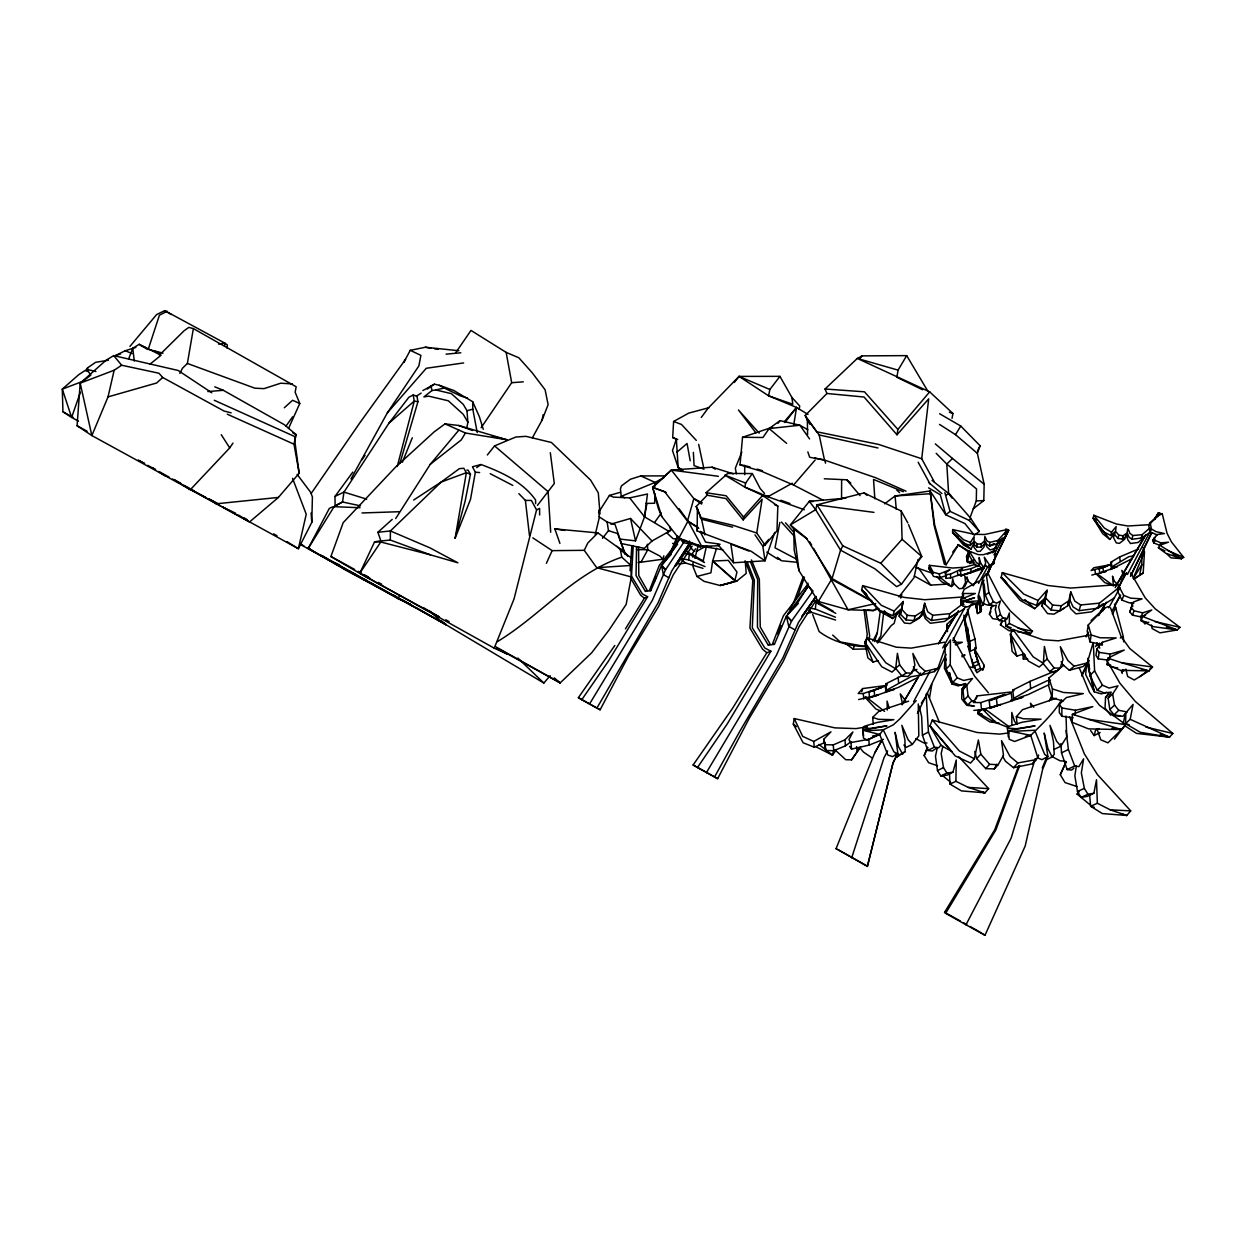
<?xml version="1.0" encoding="UTF-8"?>
<svg xmlns="http://www.w3.org/2000/svg" width="1246" height="1246" viewBox="0 0 1246 1246"><rect width="100%" height="100%" fill="white"/><g stroke="black" fill="none" stroke-linecap="round" stroke-linejoin="round"><path stroke-width="1.5" d="M744.687 474.71L744.719 465.521L740.015 464.883L742.538 437.268L772.567 427.144M1133.86 579.047L1139.56 575.2L1141.881 564.64L1141.772 553.099M841.548 499.148L841.626 480.286M955.417 640.693L955.402 644.976L962.379 642.282L953.392 642.297M1063.695 665.177L1048.898 677.995L1052.418 688.898L1063.399 692.48L1083.335 693.601L1066.342 697.573L1059.334 704.302L1059.271 712.494L1061.841 716.232L1073.18 717.774M1061.841 716.232L1061.903 707.962L1059.334 704.302M249.527 521.84L298.37 548.723L311.796 522.339L312.403 497.014L310.768 492.482L297.109 474.352M390.325 540.048L380.902 540.951L377.896 532.276L390.403 530.952L429.886 547.835L457.905 562.803L430.509 554.859L390.325 540.048L390.403 530.952L441.193 482.031L459.4 468.636L463.808 468.262L466.362 472.701L470.458 474.196L465.101 501.266L455.117 538.256L470.521 499.303L475.349 472.187L472.935 467.717M774.732 532.354L765.028 560.809L751.089 551.246L697.153 530.998L697.371 508.726L701.56 519.224L704.987 534.877M946.119 660.271L945.2 656.626L944.39 668.199L952.037 683.992L958.174 685.892L965.525 683.556L961.896 689.334L961.741 698.975L966.756 705.329L973.562 706.077M949.436 772.847L950.028 784.108L955.9 781.304L956.243 760.013L952.956 772.193L947.272 775.074L940.839 775.931L937.475 770.542L935.481 756.306L937.35 747.475M636.566 546.854L636.036 575.512L645.428 591.398L650.755 590.682L661.579 565.279L671.283 554.221M970.182 517.215L976.288 500.939L976.521 488.962L946.789 464.057L936.182 453.31M654.835 493.759L654.633 503.228L645.755 503.446M654.991 486.189L655.069 482.404L664.102 477.514M973.204 508.804L983.81 500.549L984.153 484.258L977.394 453.373L980.088 445.725L960.744 426.039L939.64 413.75M989.745 542.431L997.984 540.375L1005.397 532.089L1006.145 529.752L984.683 534.503L974.185 534.3L952.66 529.566L952.598 532.431L963.454 543.225L970.323 545.499L970.385 542.431L974.123 536.637L973.998 541.044L977.191 544.05L981.147 544.004L984.496 540.92L984.87 536.434L987.003 540.857L989.745 542.431L989.682 545.966L997.89 543.474L1004.946 537.493L1006.052 534.877L1002.438 541.2M1061.903 707.962L1075.391 710.251L1092.835 706.622L1072.37 714.347L1072.167 722.337L1088.49 728.863L1121.462 729.595L1125.636 724.611L1099.439 705.22L1089.471 692.355L1079.238 667.747M994.168 543.505L989.682 545.966L986.894 544.455L985.197 541.169L984.418 544.191L981.069 547.119L977.113 547.181L977.191 544.05M981.069 547.119L981.147 544.004M1063.025 701.031L1052.185 697.822L1052.418 688.898M1048.898 677.995L1048.665 686.11L1052.185 697.822M1143.112 547.321L1144.467 551.947L1143.189 573.035L1133.751 579.234M1125.886 712.416L1125.559 723.661L1140.339 732.321L1169.48 737.134L1172.829 733.473L1135.308 701.451L1119.92 683.213L1106.51 659.819M997.89 543.474L997.984 540.375M1075.189 714.924L1075.391 710.251M1108.784 692.932L1105.514 697.651L1105.046 708.18L1110.622 715.142M987.393 554.159L994.962 550.888L983.374 554.688L978.406 554.688L969.123 551.168L967.628 562.46L973.562 560.155L969.357 563.535L974.17 562.18M682.387 470.91L678.167 467.499L676.344 439.106L672.7 437.595L673.603 421.475L688.742 413.111L709.301 407.598M633.264 545.53L631.504 576.135L642.313 593.921L647.609 596.756L608.422 661.143L581.789 699.676L578.378 697.667L614.808 645.475M1089.347 635.102L1058.368 640.818L1042.902 639.759L1012.936 629.432L1010.459 634.121L1028.464 661.096L1039.195 667.031L1043.4 663.355L1044.397 646.456L1047.232 659.103L1054.132 667.965L1060.066 668.121L1062.994 659.57L1060.33 646.658L1067.884 660.551L1074.177 666.205L1087.26 662.919L1093.116 642.796M957.535 614.044L947.007 624.262L946.758 628.28L949.421 625.71M227.13 348.148L227.348 344.94L224.872 343.148L164.752 310.643L156.653 314.522L129.927 346.419M962.971 603.718L949.857 613.639L932.787 615.29L927.725 611.755L924.688 603.266L923.831 610.711L921.433 616.007L913.941 620.601L906.029 619.916L900.453 614.153L903.21 601.507L894.13 611.132L892.993 615.695L879.988 610.462L861.625 590.028L862.653 585.604L904.004 597.379L924.859 599.731L963.329 596.927M630.055 570.715L631.847 545.841M214.779 386.821L223.299 390.294L284.415 424.746L295.909 434.465L294.881 441.505L299.165 473.278L278.388 497.434L249.527 521.965L91.861 435.57L77.081 425.727L80.196 383.145L106.175 360.141L113.729 355.624L178.116 370.451L211.804 392.786M1086.481 665.473L1085.671 674.507L1094.237 691.795L1101.308 693.882L1106.448 692.371M978.64 709.566L978.312 712.977L992.018 720.889L995.632 721.481M224.529 346.279L224.872 343.148L218.502 344.083M697.153 530.998L697.589 527.027M835.443 617.222L815.336 609.045L816.052 602.581L835.755 613.344M944.624 642.188L911.247 648.122L896.217 647.188L867.014 637.859L864.817 642.126L881.732 666.719L892.011 672.108L895.672 668.775L897.4 653.309L899.643 664.866L905.967 672.949L911.714 673.089L914.907 665.255L912.866 653.465L919.517 666.158L925.295 671.314L937.927 668.277L944.92 648.231M1046.687 591.694L1044.6 598.501L1044.6 603.78L1051.126 610.057L1059.816 610.82L1067.651 605.805L1069.878 600.042L1070.797 591.912L1074.8 601.133L1080.671 604.98L1099.393 603.157L1117.226 588.906L1118.565 585.994M934.329 481.875L921.713 458.746L928.706 398.813L896.995 434.792L864.054 397.022L826.939 393.487L805.196 415.494L808.374 422.316M581.789 699.676L596.896 708.086L658.137 602.768L671.734 570.995L689.194 543.708L689.521 540.998M883.601 613.25L880.86 635.818L876.888 642.266M705.065 566.587L688.633 559.906L689.334 554.19L685.643 553.8M995.398 553.754L994.012 563.426L987.611 567.101L985.165 564.859M620.259 539.129L635.522 540.842L644.54 516.825L647.468 494.008L629.697 497.902L613.39 497.107L609.419 495.441L598.547 512.433M732.664 527.151L701.56 519.224L696.187 506.546L707.183 495.207L725.951 498.571L743.161 519.894L743.519 516.997L762.645 495.378L777.831 506.094L776.974 530.812L765.013 545.156L762.848 546.309L765.028 560.809L733.614 562.756L717.229 543.754L705.579 542.15L700.05 531.388L704.255 533.226M1044.6 603.78L1047.216 589.981L1038.011 600.463L1036.641 605.447L1022.172 599.762L1001.161 577.505L1002.282 572.662L1047.808 585.495L1070.703 588.065L1117.382 584.67M812.657 614.465L819.12 631.52C832.032 641.363 849.351 646.316 865.565 646.549L867.232 634.354L864.054 609.715M874.614 641.534L877.293 632.766L880.19 611.895M940.917 745.015L938.783 747.802L934.391 747.179L928.457 732.072L926.167 694.084M1108.099 606.677L1104.626 608.126L1088.272 624.931L1091.185 634.93L1100.078 637.765L1116.198 637.921L1102.43 642.282L1096.901 648.932L1095.982 655.396L1098.178 658.854L1109.065 660.224M1098.178 658.854L1099.097 652.343L1096.901 648.932M299.165 473.278L294.009 444.199L295.909 434.465L292.701 432.751M716.543 548.24L712.65 561.027L710.905 572.817L696.966 576.446L693.088 566.837L692.932 562.943M1076.326 766.103L1074.862 775.853L1077.478 791.506L1081.045 797.393L1087.415 796.35L1093.879 793.235L1096.496 779.762L1097.352 803.249L1110.17 809.807L1126.773 815.46L1130.714 810.881L1097.477 774.669L1084.409 753.97L1069.629 716.902M869.085 639.525L869.661 635.772L865.736 609.87M455.117 538.256L466.362 472.701L441.193 482.031L413.656 500.051M765.013 545.156L756.727 532.992L762.131 499.21L743.161 519.894M1064.255 608.173L1053.898 614.169L1047.543 613.608L1042.014 606.148L1042.855 600.93M1102.492 644.571L1090.063 641.986L1091.185 634.93M1110.498 607.768L1121.12 636.535L1129.717 648.481L1152.519 667.015L1148.952 670.862L1120.481 670.332L1106.884 664.492L1107.896 658.2L1124.266 650.054L1110.155 654.072L1099.097 652.343M793.78 424.59L796.568 407.458L768.611 395.807L739.034 376.401L708.071 408.236L701.28 417.441M1088.272 624.931L1087.228 631.379L1090.063 641.986M927.99 391.431L906.699 355.624L898.07 370.124L896.886 377.273L922.554 389.764M896.995 434.792L897.883 429.403L929.672 391.851L952.941 413.501L952.037 418.345M968.095 553.24L966.88 560.56L967.628 562.46L966.507 556.884L968.095 553.24L974.232 564.282L977.736 566.525L979.527 564.827L979.154 557.538L980.54 562.896L983.078 566.509L984.979 566.416L985.602 562.662L984.262 557.164L989.682 565.201L994.012 563.426M867.341 726.745L855.94 728.614L834.851 727.866L794.232 718.568L793.313 724.097L803.125 742.772L814.245 747.179L824.899 742.445M978.453 710.173L977.814 713.927L989.822 721.948L998.965 723.007M978.172 613.219L981.178 611.397L981.443 609.73L979.372 595.884L983.063 604.995L979.699 607.02M987.268 574.827L989.573 567.195M179.876 373.442L182.43 368.271L187.383 363.458L193.364 328.601L188.785 327.402L184.034 330.813L159.395 355.11M799.122 409.513L799.714 405.994L791.911 397.458L779.949 376.354L739.034 376.401L734.283 382.46M929.532 697.791L931.821 684.443M669.85 526.996L670.613 530.266L669.009 531.435L644.54 516.825L646.799 504.069M1109.329 658.682L1110.155 654.072M975.945 564.173L964.716 567.226L952.583 568.036L929.376 565.326L928.815 568.378L933.488 576.4L939.702 577.646L946.711 575.527M1101.885 645.257L1102.43 642.282M1150.214 524.644L1127.864 525.999L1116.447 524.021L1093.77 515.252L1093.194 518.305L1102.648 533.631L1109.828 539.425L1114.407 533.864L1113.535 537.696L1116.276 542.898L1119.453 543.349L1124.624 539.316L1126.431 534.409L1127.801 539.767L1130.465 543.505L1138.237 542.446L1144.84 536.45M1067.651 605.805L1070.797 591.912M559.906 543.381L554.875 528.911L597.862 532.899L620.259 549.065L621.77 557.164L630.881 565.466L631.333 576.96L626.146 604.435L609.123 629.931L591.725 652.733L560.186 682.886L497.948 648.605M779.84 522.495L775.028 547.835L797.331 559.563M466.798 427.783L467.873 422.207L466.985 410.713L463.278 404.389L451.379 393.643L435.695 389.936L431.895 390.574L423.889 396.944L428.655 396.135L448.311 400.791L463.216 414.264L467.873 422.207M900.453 614.153L903.21 601.507M1129.219 724.783L1125.559 723.661L1130.169 719.3L1133.081 704.395L1122.833 716.341L1114.049 714.846L1109.843 709.597L1108.146 698.181L1111.292 692.137L1104.096 692.869L1097.228 690.206L1089.907 675.503L1087.976 658.153M532.416 437.751L542.088 420.104L543.163 414.638M779.949 376.354L769.857 389.484L768.611 395.807L792.814 404.249L791.911 397.458M764.514 493.416L760.2 488.541L752.335 473.558L745.638 483.059L744.828 487.124L762.645 495.378M964.077 604.388L960.837 604.621L960.853 599.201L975.384 593.485L962.457 593.517L964.155 589.342L978.92 581.119M999.494 619.698L992.688 618.655L989.402 614.169L992.252 605.135M920.934 614.823L919.439 618.094L910.265 623.561L904.487 623.047L899.191 616.24L899.861 613.048M1096.636 519.94L1093.194 518.305L1103.645 531.871L1110.856 535.5L1111.541 532.198L1116.151 526.544L1115.575 531.326L1118.768 535.126L1123.098 535.764L1127.054 532.976L1127.895 528.148L1129.857 533.319L1132.77 535.531L1142.084 534.705L1149.824 528.055M1149.591 532.696L1141.352 538.023L1131.975 539.3L1132.77 535.531M1123.378 722.82L1125.231 714.067M694.894 558.301L698.383 544.923M960.837 604.621L960.853 599.201M1131.975 539.3L1129.016 537.166L1127.428 533.304L1126.291 536.465L1122.381 539.082L1118.051 538.474L1118.768 535.126M1009.026 732.882L999.728 734.112L977.129 732.508L932.304 720.048L929.983 725.873L955.308 756.01L970.587 763.05L974.341 758.767L978.375 739.984L980.836 754.157L989.62 764.296L998.155 764.717L1003.482 755.294L1001.535 740.654L1009.992 756.431L1017.857 762.941L1036.329 759.577L1038.681 755.029M1122.381 539.082L1123.098 535.764M703.087 561.401L706.513 545.841M917.959 559.547L913.957 577.786L898.896 596.881M1141.352 538.023L1142.084 534.705M114.149 370.249L80.196 383.145L91.861 435.57L108.028 396.898L114.149 370.249L121.656 365.234L158.943 373.239L162.696 377.476L224.14 411.087L231.149 412.847M942.879 746.276L941.182 753.55L943.502 767.645L946.913 773.034L952.956 772.193M80.414 392.179L71.629 417.426L78.436 421.179M595.261 534.55L599.264 517.651L598.75 510.19M397.256 466.471L414.279 401.041L413.189 394.982L408.859 397.256L388.97 423.157L343.974 492.108L342.51 501.982L334.099 506.686L308.183 548.505L398.05 598.656L410.541 604.544L402.037 599.809M518.866 493.65L525.391 500.394L531.403 500.44L536.574 509.894L514.022 598.983L494.226 648.154L507.324 654.119L497.154 648.434M836.066 848.588L867.387 866.422L893.102 762.91L896.497 756.026M867.387 866.422L892.899 763.144L896.279 756.26M696.966 576.446L704.083 581.352L720.157 585.511L736.604 581.212L734.891 580.356L736.993 572.054L728.287 560.373L712.65 561.027L732.523 578.829L736.604 581.212L746.229 573.409L745.31 562.164M833.792 749.921L832.468 755.154L816.037 746.852M921.433 616.007L924.688 603.266M923.831 610.711L926.323 617.035L931.478 620.492L932.787 615.29M906.029 619.916L907.213 615.306L901.699 609.31M913.941 620.601L915.125 616.022L922.679 611.21M896.513 614.371L894.13 623.421L891.264 625.554L877.62 643.029M900.765 598.111L901.715 594.498L900.437 597.192M1090.577 730.483L1094.159 735.592L1095.577 730.14L1098.816 728.567M983.063 604.995L984.48 599.669L982.783 581.243M899.191 616.24L900.562 611.116L892.619 618.53L879.255 610.961L861.625 590.028L865.986 593.517M931.478 620.492L948.627 618.218L949.857 613.639M865.861 648.948L853.292 649.228L854.117 646.16M413.189 394.982L416.958 396.212L417.94 401.71L399.857 463.45M1069.878 600.042L1073.102 606.927L1079.098 610.68L1080.671 604.98M976.257 698.928L977.098 695.907L1011.518 691.951M698.788 528.288L687.496 521.062L693.835 498.587L671.345 470.085L652.655 487.404L658.355 508.555L661.735 516.483L678.79 538.303L700.704 547.368M1051.126 610.057L1052.559 605.011L1046.11 598.485M1059.816 610.82L1061.249 605.79L1069.177 600.541M641.659 561.525L638.139 562.585L662.856 559.22L663.853 555.778M1079.098 610.68L1097.913 608.188L1099.393 603.157M861.749 691.655L862.668 688.555L886.981 685.378M1042.014 606.148L1043.759 600.541L1034.616 608.671L1020.178 600.385L1001.161 577.505L1005.475 581.041M945.73 645.132L944.857 647.92L946.212 669.024L952.723 682.434L959.295 684.879L966.304 684.241L962.956 689.723L964.015 700.127L967.784 704.909L974.481 706.03M982.549 579.873L978.017 596.694L980.618 611.833L977.3 613.453L977.144 603.375L979.013 600.884L962.426 601.896L962.597 605.992L966.74 607.082L977.144 603.375L966.662 602.192M988.576 572.833L990.788 565.809M851.688 857.778L884.021 757.708L887.604 750.917M1145.541 615.322L1141.118 616.957L1132.505 615.15L1129.842 612.004L1131.757 606.039M967.41 609.341L974.995 639.027L976.194 648.605L970.307 651.206L967.986 645.817L969.777 653.153L973.36 666.703L978.733 664.398L974.824 651.533L980.462 668.323L982.814 669.912L984.309 665.504L974.606 649.15M1129.842 612.004L1133.33 602.036L1142.099 598.874L1130.714 598.173L1123.705 595.401L1119.126 586.679L1126.555 572.786L1122.07 578.969L1117.553 591.056L1121.976 600.167L1128.969 602.721L1133.798 603.111M1132.505 615.15L1134.031 610.774L1131.337 607.659M806.785 586.664L808 583.19M803.218 576.851L793.468 603.126M804.495 577.147L798.359 594.576L789.73 609.341M1117.553 591.056L1119.126 586.679M431.334 612.284L439.449 616.988L365.436 576.68L330.922 556.51L343.18 522.681L395.512 467.188L434.247 431.801L445.056 423.889L458.668 425.478L507.044 439.791L465.428 433.001L445.056 423.889M965.245 598.501L962.628 598.127L963.734 595.074M1121.976 600.167L1123.705 595.401M989.044 570.325L990.772 565.622M1019.633 765.558L995.897 829.883L945.636 913.334L984.963 935.357L1025.193 846.018L1042.591 769.53L1046.936 758.907M1130.698 572.817L1145.245 597.893L1155.26 608.873L1179.946 627.345L1177.252 629.931L1153.173 626.629L1141.04 620.695L1142.582 616.49L1151.756 609.979L1142.675 612.83L1134.031 610.774M86.223 371.386L87.532 367.866L95.599 362.321L108.464 360.219M1018.667 765.792L994.697 829.805L944.577 912.321L945.636 913.334M927.958 747.444L924.174 755.574L928.644 762.739L937.522 765.745M1007.22 618.577L1002.952 617.923L1000.46 614.574L998.576 606.989L1000.46 600.993L996.66 603.22L993.451 601.771L988.841 592.473L986.178 573.627L982.362 579.328L984.231 584.826L985.337 595.23L989.573 604.731L992.937 606.07L996.364 605.104L995.243 609.45L996.94 617.222L999.417 620.586L1003.902 621.147L1007.22 618.577L1009.353 612.939L1009.385 623.514L1005.958 626.084L1014.073 631.27M1141.118 616.957L1142.675 612.83M1144.467 551.947L1133.221 578.237M777.629 633.965L780.915 625.43M924.174 755.574L927.398 747.211M128.649 358.91L132.777 348.273L139.194 344.301L161.046 355.266L149.972 364.19M542.088 420.104L548.115 404.67L545.109 389.78L531.995 372.507L518.819 357.773L506.141 352.384L470.988 330.424L455.6 352.883M654.306 581.866L656.346 576.633M677.497 535.842L670.161 553.193M678.151 536.481L673.93 547.196L669.709 553.208M741.853 452.002L735.327 468.185L736.386 473.76M835.988 848.838L874.785 752.771L882.355 739.423M402.365 462.204L412.301 437.782M1042.263 767.972L1046.624 757.381M816.161 596.476L798.484 622.393L782.815 658.028L739.937 731.075L714.503 777.052L693.103 764.997L732.601 708.242L766.82 652.748L770.885 651.222L764.779 647.967L752.304 627.797L754.375 580.184L747.226 562.117M1012.406 631.146L1008.808 630.632L1000.413 624.838L1002.267 620.446M750.622 562.18L757.661 579.546L757.428 627.112L768.284 645.116L774.389 644.369L786.397 616.085L798.234 603.578M193.364 328.601L296.159 386.758L295.146 392.21L299.772 403.502L288.48 428.546M1066.109 761.836L1060.284 774.747L1065.05 782.566L1076.996 786.553M1035.239 758.612L1011.191 838.013L965.915 924.906M1060.284 774.747L1066.171 761.633M546.418 563.27L552.149 550.639L584.249 550.327L596.694 567.678L631.333 576.96M966.507 556.884L969.123 551.168L976.225 562.32L979.527 564.827M1151.6 533.07L1130.527 576.431M1081.886 676.126L1089.16 660.52M1095.623 646.643L1097.243 643.17M1151.569 532.758L1130.901 575.185M379.719 540.966L374.563 541.854L359.829 573.191L494.226 648.154M878.788 608.515L873.337 610.571L848.059 609.746L818.326 601.46L832.063 578.58L840.567 550.156L842.81 545.873L816.971 504.848L864.085 492.902L901.247 511.047L907.82 522.915M1081.886 674.74L1088.443 660.816M1090.421 805.103L1077.12 794.123L1078.756 790.68M913.38 666.75L915.078 669.896L921.074 675.036L934.266 671.625L935.73 668.572M584.249 550.327L587.738 543.085L597.862 532.899M1050.316 700.143L1051.967 696.716M946.072 654.43L917.648 712.946M952.738 640.662L970.883 604.746M1049.288 700.891L1051.826 695.642M398.05 598.656L399.732 595.183M986.739 575.2L1008.715 530.235L1005.724 529.27L1008.715 530.235M987.299 573.97L1008.528 530.578M917.399 713.273L919.096 709.831M977.518 450.912L980.088 445.725M936.665 576.509L941.898 581.913L951.492 586.539L952.769 578.783L953.844 583.424L959.186 588.688L962.551 588.377L965.572 582.349L964.809 576.213L969.186 582.131L973.079 585.013M1150.79 530.251L1127.428 574.453M1157.846 516.514L1159.605 513.087L1160.556 513.71L1158.204 512.994L1154.45 519.535M884.629 503.82L895.08 495.97L930.123 490.986L945.792 514.832L964.918 523.569L974.263 535.188L979.294 531.435L969.341 520.485L970.572 518.118L949.545 494.039M1027.732 659.134L1023.324 659.025L1025.411 654.96M395.698 518.554L430.259 464.322L458.84 430.135M984.309 665.504L982.814 669.912M1112.382 614.091L1115.731 607.69L1114.516 604.17M714.503 777.052L717.649 778.672L749.298 718.179L783.064 661.735L799.293 626.271L816.114 600.214M596.896 708.086L600.12 709.784L628.405 656.175L658.713 606.226L673.292 574.78L692.184 546.091M913.63 701.7L929.952 671.423M987.704 566.79L978.562 583.408M993.965 554.891L1002.937 537.898M1004.728 534.503L1007.407 529.41M350.983 478.9L387.381 412.8L418.874 365.903L420.899 355.375L410.245 350.328L403.782 362.415L405.526 359.378L359.954 422.674L311.111 493.556M1112.585 610.197L1120.652 595.012M1114.843 605.322L1119.313 596.943M958.127 536.979L952.598 532.431L963.501 544.969L970.914 549.19L973.951 543.505L973.874 547.103L977.253 551.417L980.166 551.371L984.029 546.994L984.729 542.306L986.941 546.963L990.04 549.953L996.862 547.913M982.284 583.502L984.06 580.184M872.87 640.974L877.293 632.766M968.391 612.549L964.451 619.885L970.307 651.206C970.525 638.7 966.818 626.925 963.812 615.135M942.724 647.982L965.603 606.35M974.777 751.431L976.646 758.596L985.726 768.611L994.324 768.953L996.878 764.265M641.051 562.055L647.78 549.735L647.297 544.222M1159.824 545.281L1181.41 558.66L1165.602 553.193L1158.391 547.71L1159.824 545.281L1168.514 542.181L1160.976 542.882L1159.543 545.25L1153.734 542.929L1152.612 540.515L1157.036 534.534L1164.434 533.568L1155.992 531.653L1151.397 528.943L1150.151 522.604L1159.356 514.287L1162.191 513.586L1167.066 533.319L1171.427 541.901L1183.7 557.383L1181.41 558.66L1170.928 557.865L1166.941 553.94M1153.734 542.929L1155.135 540.406L1154.014 537.992M1108.769 607.799L1119.967 587.785M902.229 704.411L920.685 673.027M874.676 753.051L882.23 739.735M902.057 704.784L918.52 676.656M985.025 565.762L973.297 585.776M992.626 552.367L999.261 540.639M980.96 572.958L982.86 569.593M992.392 552.788L998.108 542.711M1145.946 534.643L1115.139 587.598M1154.59 519.473L1158.422 512.729L1159.605 513.087M1145.074 535.905L1116.058 585.589M1157.285 535.017L1149.793 531.699L1148.687 525.142L1150.151 522.604M1149.793 531.699L1151.397 528.943M679.942 538.085L671.205 553.068L662.623 563.955L677.622 544.206M977.098 695.907L973.266 702.479L980.82 702.604L1004.774 694.505L989.231 700.766L990.025 708.133L1000.772 704.473L981.537 709.737L973.858 710.391M1086.076 636.908L1088.023 633.607M1098.707 615.446L1106.479 602.27M1086.481 635.507L1088.443 632.205M1098.256 615.633L1104.143 605.681M958.423 610.742L938.565 643.559M465.428 433.001L461.269 439.916L430.259 464.322M977.394 453.373L955.511 434.652L960.744 426.039M938.456 643.793L955.402 615.851M706.404 772.613L776.523 655.038L791.537 621.1L813.015 591.04L808.732 586.539M1002.625 756.213L1005.429 761.228L1013.543 767.707L1032.545 763.829L1035.473 759.048M808.327 585.527L798.063 602.239L787.581 614.2L807.501 587.614M989.402 614.169L990.913 611.677M1133.377 578.471L1141.881 564.64M946.119 564.781L934.687 525.033L930.123 490.986L934.079 525.329L944.343 564.173L946.119 564.781L958.392 544.86L970.836 552.274M1000.413 624.838L1001.924 622.377M625.445 628.856L644.338 598.251L647.609 596.756M589.514 704.021L652.468 600.089L665.52 569.843L685.098 540.328M1053.929 749.469L1060.844 746.229L1066.716 736.9L1066.031 716.029M770.885 651.222L727.197 723.988L697.449 767.552M1123.16 669.585L1121.618 671.999L1124.936 670.13M946.711 645.054L944.857 647.92L950.449 639.93L950.262 664.757L957.208 677.84L963.641 680.472L972.503 678.525L962.956 689.723M690.237 542.524L674.943 565.918L676.329 565.513L691.997 542.742M859.46 748.566L851.594 759.842L845.738 759.717L836.751 751.431M1108.146 698.181L1112.631 693.975L1117.989 685.876L1109.096 688.057L1102.414 685.191L1094.595 670.846L1093.365 643.621M430.509 554.859L380.778 542.01L359.829 573.191L369.953 578.16M816.052 596.632L801.848 616.552L815.741 596.663M180.826 483.713L190.28 489.756L229.716 447.906L232.955 443.124M481.127 427.721L511.685 382.709L506.141 352.384M1102.648 611.038L1104.626 608.126M851.594 759.842L860.488 747.008M695.642 548.77L692.558 553.24L692.714 557.133M952.707 552.118L958.392 544.86M285.848 426.319L292.608 416.834M654.68 522.323L661.33 513.072M836.082 750.232L832.468 755.154L818.918 744.407M921.339 703.04L925.762 696.981M335.096 505.674L335.003 496.391L352.805 472.109M361.698 459.961L365.031 455.413M807.299 539.129L793.718 528.958L790.369 524.924L809.324 501.328L815.647 509.692L840.567 550.156L874.863 568.752L896.637 586.648L901.45 584.218L921.775 556.541L908.552 524.691M778.065 423.297L780.027 420.634L799.87 425.229L807.875 429.761M863.603 735.981L862.762 727.882L870.253 728.427L886.965 725.826L862.746 730.218L863.462 738.068L867.107 740.031L879.723 734.486L883.243 729.798L893.351 724.814L899.908 718.833L916.215 700.626M1061.623 699.863C1053.384 713.709 1041.749 724.331 1030.738 735.405L1014.618 741.479L1009.229 739.314L1008.435 730.701L1035.083 725.888L1016.362 728.739L1007.391 728.131L1008.326 737.025M1045.924 759.951L1052.185 756.992L1054.256 754.266L1053.446 741.448L1049.942 725.328L1056.561 741.074L1060.844 746.229M903.895 744.999L906.185 747.351L912.337 744.392L918.8 735.888L918.271 703.943M1114.438 739.174L1125.636 724.611L1088.942 719.363L1072.37 714.347M784.949 422.503L796.568 407.458L808.015 414.435M806.769 585.527L783.423 615.726L772.582 643.777L774.389 644.369M537.462 505.346L554.299 483.526L550.327 452.734M602.488 538.303L608.484 530.671L607.098 521.965L599.17 516.825M680.254 538.724L659.259 565.45L649.509 590.308L650.755 590.682M487.342 454.992L494.569 445.897L515.797 437.035L525.921 436.334L551.417 442.486L590.526 480.006L598.298 492.809L600.027 513.959M1152.612 540.515L1155.618 536.839M1077.12 794.123L1079.316 791.444M1105.514 697.651L1108.644 693.96M1025.022 632.921L1030.426 633.684L1032.451 631.286L1010.195 610.774L1001.145 599.015L987.486 572.459M768.782 539.331L762.848 546.309L754.967 534.814M859.756 358.708L862.17 355.873L906.699 355.624M429.263 610.571L442.112 622.408L543.848 683.042L550.171 675.675M784.248 421.787L796.568 407.458M740.015 464.883L761.727 471.362L793.562 485.021L815.18 459.992M387.381 412.8L426.288 368.271L463.637 362.929M1148.687 525.142L1159.356 514.287M970.323 545.499L973.702 541.667L973.92 544.346L977.113 547.181M950.028 784.108L961.445 790.899L984.947 792.814L988.623 788.64L958.797 756.789M1017.048 724.315L1016.362 716.652L1022.514 709.706L1056.172 698.274M842.81 545.873L880.782 563.254L902.088 539.284L901.247 511.047M1032.545 763.829L1036.329 759.577M994.324 768.953L998.155 764.717M862.668 688.555L858.198 693.492L863.26 693.524L881.67 687.34L868.976 692.075L869.552 697.698L878.477 694.957L858.619 699.551M985.726 768.611L989.62 764.296M1013.543 767.707L1017.857 762.941M961.896 689.334L964.965 685.97M1007.391 728.131L1009.135 726.247L1022.281 722.213L1041.049 719.176L1023.418 718.771L1016.362 716.652M976.646 758.596L980.836 754.157M946.212 669.024L950.262 664.757M850.94 741.713L845.504 745.84L833.745 750.684L825.787 750.528L823.715 739.314L830.973 731.823L813.763 741.463L802.704 736.386L794.232 718.568M964.015 700.127L968.064 695.984L966.865 685.892M952.723 682.434L957.208 677.84M967.784 704.909L971.864 700.75L975.135 701.389M895.22 753.83L897.136 756.883L905.172 751.712L904.939 740.015L901.855 725.312L908.1 739.688L912.337 744.392M990.71 607.736L993.155 605.291M1089.907 675.503L1094.595 670.846M823.715 739.314L825.273 744.672L833.247 744.906L844.913 739.859L852.887 731.963L848.947 739.688L850.956 742.538L851.563 749.111L869.194 745.077L883.414 739.376M897.136 756.883L899.69 754.375M873.275 724.393L872.667 717.4L879.146 711.045L908.645 701.171M1088.942 719.363L1121.462 729.595L1107.943 742.834L1100.732 739.781L1097.01 728.832M984.153 484.258L952.505 458.481L946.789 464.057L948.627 493.478L951.991 498.026M1097.228 690.206L1102.414 685.191M1109.843 709.597L1114.531 705.08L1112.631 693.975M669.009 531.435L651.985 540.998L644.353 548.333L620.586 543.365M953.875 584.249L951.492 586.539L939.406 576.851M1114.049 714.846L1118.768 710.298L1127.319 712.011M1091.138 620.524L1103.956 608.733M826.939 393.487L825.039 389.001L857.295 358.443L862.17 355.873M707.183 495.207L706.093 492.731L727.742 473.449L752.335 473.558M733.302 473.838L712.105 467.188L671.345 470.085L652.655 487.404L661.735 516.483M962.551 588.377L965.043 586.072L967.799 580.091L967.067 576.914M980.54 562.896L978.531 564.656L981.241 568.207L983.078 566.509M984.979 566.416L981.241 568.207M987.611 567.101L989.682 565.201M162.696 377.476L156.653 382.989L108.028 396.898M934.266 671.625L937.927 668.277M1110.856 535.5L1114.827 531.886L1114.827 534.846L1118.051 538.474M284.29 407.769L292.608 400.278L299.772 403.502M377.896 532.276L392.21 519.395M899.643 664.866L895.578 668.308L902.213 676.282L905.967 672.949M911.714 673.089L907.976 676.407L902.213 676.282M921.074 675.036L925.295 671.314M388.97 423.157L414.279 401.041L417.94 401.71M1036.641 605.447L1044.6 598.501M1096.978 645.521L1099.673 643.17M1087.26 662.919L1083.07 666.563L1069.348 670.286L1062.807 664.663L1061.156 661.704M862.762 727.882L864.755 726.153L877.044 722.462L893.865 719.69L878.508 719.331L872.667 717.4M676.796 452.298L687.06 443.483L690.206 460.771M1047.232 659.103L1042.575 662.872L1049.833 671.625L1054.132 667.965M1060.066 668.121L1055.783 671.75L1049.833 671.625M1069.348 670.286L1074.177 666.205M1073.974 768.097L1071.622 770.09L1067.121 769.576L1061.514 752.864L1060.907 743.582M768.284 645.116L769.966 643.73L760.247 626.925L759.344 579.188L751.4 559.921M892.993 615.695L900.78 609.294M969.341 520.485L950.059 511.374L945.792 514.832L940.309 494.771L928.582 487.871M919.237 558.551L921.775 556.541L902.088 539.284M985.337 595.23L988.841 592.473M1139.841 676.687L1146.881 671.314M1149.7 669.164L1152.519 667.015L1121.852 662.779L1107.896 658.2M989.573 604.731L993.451 601.771M996.94 617.222L1000.46 614.574M999.417 620.586L1002.952 617.923M497.279 641.69C540.343 615.711 573.394 573.69 621.77 557.164M780.027 420.634L769.125 428.577L762.926 437.502L742.538 437.268M936.104 748.363L932.397 751.011L927.725 750.466L922.414 735.187L921.651 716.575L919.127 706.061M666.517 533.163L670.613 530.266M956.336 613.094L944.561 621.427L930.357 623.296L925.248 618.546L922.429 611.537M946.135 495.223L948.627 493.478L932.039 480.411M476.72 467.577L481.081 464.524C501.608 472.265 522.463 481.532 535.593 499.973L535.624 503.633M981.178 669.741L976.88 672.731L973.344 664.04M1111.479 568.612L1110.638 564.251L1099.143 568.815L1099.844 572.926L1117.366 566.79L1111.79 566.868L1128.767 556.713L1133.813 555.841M1103.271 603.718L1091.512 611.833L1075.937 613.873L1070.594 608.671L1068.398 602.519M427.269 389.048L434.449 384.189L439.277 385.294L453.669 390.434L472.686 401.71L479.336 416.6L483.277 429.325M876.421 608.469L873.337 610.571L867.59 609.948M960.759 574.235L950.714 577.926L946.15 578.362L945.325 572.802L950.059 569.687L939.391 573.954L933.223 572.226L929.376 565.326M86.831 369.377L78.654 374.735L62.3 389.126L62.939 411.772L71.629 417.426L62.3 389.126L83.015 381.245L90.865 375.093L86.831 369.377L95.911 371.542M416.444 396.15L421.148 393.097M645.428 591.398L647.157 590.261L638.777 575.45L638.559 546.651M1097.913 608.188L1114.345 597.955M1121.852 662.779L1148.952 670.862L1134.296 680.005L1127.646 676.453L1125.87 669.102M422.846 390.559L434.449 384.189M903.288 675.036L885.735 683.867L886.436 690.191L910.919 676.734L919.377 675.254M962.037 656.876L965.043 655.007L961.881 655.708M905.608 701.405L902.416 703.351L900.282 693.897L905.655 700.782M945.325 572.802L945.823 574.593L950.387 574.172L962.675 568.488L959.7 571.042L970.805 568.737L978.219 565.7M1111.79 566.868L1110.934 562.195L1119.609 556.962L1138.595 548.91M1139.56 575.2L1143.189 573.035M948.627 618.218L964.357 608.811M1159.528 515.143L1162.191 513.586M1155.198 517.682L1158.204 515.937M1114.578 585.028L1116.899 583.673M1055.985 670.706L1030.021 681.36L1012.718 690.128L1013.699 698.414L1030.644 688.633L1047.029 680.799L1050.534 680.191M1131.804 558.815L1110.451 569.624M1140.464 616.069L1141.258 619.48L1144.856 623.701L1147.13 622.408M696.343 551.48L704.831 546.776M998.171 541.247L1004.946 537.493M762.895 494.382L767.863 496.733L792.316 483.199M997.143 541.854L1001.628 539.409M1094.159 735.592L1100.125 732.492M922.414 735.187L928.457 732.072M167.244 311.235L159.41 315.222L148.243 349.301L162.992 353.163M917.368 677.715L898.491 687.325L884.831 692.309M850.956 742.538L868.836 739.314L877.978 734.688M536.574 509.894L539.596 508.384L539.627 515.034M336.576 504.926L342.51 501.982L360.406 505.845M902.727 754.188L898.413 746.51L895.095 732.337L897.899 753.877L892.448 756.602L887.853 755.045L879.723 734.486L862.746 730.218M927.725 750.466L934.391 747.179M135.861 347.4L125.254 350.733L115.162 355.702L120.535 354.004M1061.514 752.864L1068.398 749.485L1066.078 730.468M901.06 753.705L905.172 751.712M1052.185 756.992L1047.902 748.581L1044.195 733.037L1047.948 756.68L1041.827 759.655L1037.887 757.973L1030.738 735.405L1008.435 730.701M335.003 496.391L343.974 492.108L366.667 499.148M937.475 770.542L943.502 767.645M940.839 775.931L946.913 773.034M1048.867 684.724L1028.059 694.583L1019.321 697.495M960.121 575.434L971.055 572.475L978.811 568.83L984.34 568.02M1067.121 769.576L1074.706 766.01L1078.88 766.617L1083.615 758.814L1081.341 772.878L1084.347 788.375L1087.976 794.263L1093.879 793.235M969.637 641.472L974.995 639.027M1077.478 791.506L1084.347 788.375M332.682 506.857L329.365 508.352L308.183 548.505L312.902 550.825M1120.325 637.968L1123.285 636.628L1115.731 607.69M1081.045 797.393L1087.976 794.263M1097.352 803.249L1090.655 806.287L1089.627 795.244M975.322 670.582L980.462 668.323M972.441 663.511L977.798 661.221L974.73 650.942M621.209 496.329L655.069 482.404L640.833 475.941L630.445 479.227L621.442 485.893L620.43 488.884L621.209 496.329L624.698 497.793M911.823 671.485L916.9 669.414M960.526 571.603L960.931 575.886L978.811 568.83M1144.856 623.701L1148.843 622.206M869.552 697.698L894.41 689.303L887.946 690.829L886.436 690.191M868.976 692.075L885.299 686.219L886.015 692.013M989.231 700.766L1011.238 693.15L1012.219 700.75L990.025 708.133M962.426 601.896L974.559 597.706L965.603 600.292L960.604 600.385M1111.603 564.516L1093.879 567.709L1091.138 570.559L1107.912 565.84L1099.143 568.815M1010.599 700.423L1015.833 698.679M1012.219 700.75L1023.013 697.184L1015.116 699.224L1013.699 698.414M960.931 575.886L984.371 568.332M873.103 662.078L864.817 642.126L867.823 657.795L873.103 662.078L878.041 660.582M1016.829 656.097L1010.459 634.121L1012.063 651.362L1016.829 656.097L1024.196 653.901M609.419 495.441L620.492 492.248M610.836 524.145L630.492 518.476L651.985 540.998M720.157 585.511L731.667 582.38L720.64 585.355M1091.776 575.091L1106.027 571.431L1099.844 572.926M466.985 410.713L472.795 409.186L472.686 401.71M472.468 466.752L481.081 464.524M875.736 603.531L848.059 609.746L813.576 548.396M872.496 736.075L879.723 734.486M435.695 389.936L444.339 388.051L460.709 396.026L467.499 398.081M764.686 496.484L768.315 495.721M806.396 613.515L811.66 612.409L835.614 620.056M410.245 350.328L425.416 347.245L458.886 350.733M1025.365 736.386L1030.738 735.405M971.693 604.357L977.144 603.375M991.193 604.637L988.016 605.213L983.032 603.547M678.883 564.111L685.565 562.99L702.978 568.363M1142.582 616.49L1177.252 629.931L1159.964 632.843L1152.114 628.56L1151.444 624.994M731.309 581.789L736.604 581.212M215.901 503.836L278.388 497.434M446.084 354.16L460.833 352.774M845.863 498.182L809.324 501.328L813.171 501.562M207.833 391.571L223.299 390.294M511.685 382.709L523.289 381.821M596.694 567.678L630.881 565.466M930.326 493.728L895.08 495.97L896.279 509.318M914.455 576.104L930.684 585.106L949.109 584.031M866.531 730.732L883.243 729.798L893.896 751.821L897.899 753.877M976.288 500.939L983.81 500.549M1013.964 731.277L1034.71 730.265L1044.678 754.437L1047.948 756.68M362.01 512.963L399.265 511.717M679.023 508.586L688.01 521.077L678.79 538.303L701.716 546.293L718.942 545.764M640.833 475.941L665.224 475.894M636.472 549.611L647.78 549.735L659.897 556.059L662.856 559.22M374.563 541.854L380.778 542.01M334.099 506.686L360.032 507.729M466.845 470.116L468.075 470.163L470.458 474.196M824.291 478.776L846.719 479.803L850.8 483.059M1110.17 809.807L1130.714 810.881M926.977 742.974L923.504 742.772L915.779 738.613M292.374 383.908L280.755 383.207L263.996 388.643L254.823 388.176L187.383 363.458M697.667 527.198L688.01 521.077L701.716 546.293L710.983 546.838M1065.159 761.135L1060.081 760.823L1051.375 756.244M955.9 781.304L968.267 787.394L988.623 788.64M825.039 389.001L864.459 391.805L897.883 429.403M1123.144 814.432L1126.773 815.46L1102.399 813.591L1090.655 806.287L1094.268 807.206M475.349 472.187L479.617 472.546M1052.559 605.011L1061.249 605.79M907.213 615.306L915.125 616.022M796.755 562.242L781.631 560.778L778.875 558.597M1112.257 715.313L1120.388 716.201M1130.169 719.3L1169.48 737.134L1136.461 733.38L1124.515 725.546M676.594 539.051L673.089 538.646L666.579 532.665M969.419 667.015L975.073 667.747M671.345 470.085L718.35 476.284M873.944 512.371L816.971 504.848L815.647 509.692L790.369 524.924L806.162 537.883L832.063 578.58L871.639 600.712M1110.466 666.906L1117.755 667.887M672.591 543.412L675.908 543.895M1017.702 631.8L1030.426 633.684L1009.385 623.514M1111.977 728.209L1121.462 729.595M706.093 492.731L726.106 495.752L743.519 516.997M1106.884 664.492L1110.716 665.068M1141.305 669.709L1148.952 670.862M554.875 528.911L564.609 530.391M689.194 543.708L683.571 542.789L679.989 538.879M701.716 546.293L722.773 549.782M425.416 347.245L430.82 348.148M434.418 348.755L438.031 349.363M809.807 608.095L815.336 609.045M681.842 558.691L688.633 559.906M865.565 646.549L840.209 641.939L832.686 635.071M905.982 491.173L875.876 477.81L824.494 460.054L809.682 457.282L807.844 451.893M717.229 543.754L720.11 544.3M814.837 458.014L824.494 460.054L825.6 463.169M1018.091 628.14L1032.451 631.286M807.579 434.667L807.361 419.341L819.167 434.947L877.947 447.984M1155.104 621.583L1179.946 627.345M700.159 517.526L732.897 525.267L756.727 532.992M1145.79 727.025L1172.829 733.473M492.217 436.24L507.044 439.791M981.272 791.895L984.947 792.814L968.267 787.394M1121.353 814.09L1126.773 815.46M1141.04 620.695L1146.476 622.081M1166.396 627.159L1177.252 629.931M981.287 791.755L984.947 792.814M898.07 370.124L857.295 358.443L929.672 391.851M744.719 465.521L750.03 467.063M757.116 469.119L762.427 470.677M982.019 714.098L978.312 712.977L982.315 708.974L985.524 710.547M1160.322 734.33L1169.48 737.134M885.735 683.867L887.168 684.319M1011.191 627.719L1005.958 626.084L1005.148 618.281M1026.922 632.594L1030.426 633.684M608.484 530.671L617.642 533.568L625.087 554.081L615.057 524.55L607.098 521.965M921.713 458.746L878.632 444.417L816.769 431.77L805.196 415.494M949.359 412.255L952.941 413.501M915.95 567.537L933.394 573.581M767.863 496.733L804.355 509.739M780.931 500.269L789.948 503.509M458.668 425.478L472.483 430.462M1118.597 585.106L1114.422 581.368L1112.522 576.15L1113.41 585.698L1104.719 582.552L1095.764 573.471M704.006 469.212L694.069 465.583L693.383 452.36M666.096 492.341L652.655 487.404L664.601 491.672L687.496 521.062M673.603 421.475L681.5 424.45L696.312 440.414M745.638 483.059L724.783 475.084L744.828 487.124L761.088 493.774L763.097 496.609M672.7 437.595L677.715 439.526M748.846 551.012L730.857 544.097L733.614 562.756M1008.357 727.462L995.912 722.649L982.237 708.849M970.385 542.431L963.547 539.736L952.66 529.566M141.172 345.734L146.483 347.868M153.57 350.718L160.641 353.553M880.844 710.999L875.891 709.005L864.942 697.153M903.334 491.734L873.539 479.445L874.832 498.805M1012.718 690.128L1014.042 690.673M125.254 350.733L132.123 353.599M1155.135 540.406L1160.976 542.882M739.034 376.401L769.857 389.484M1167.362 550.311L1183.7 557.383M1038.011 600.463L1023.729 594.077L1002.282 572.662M774.482 504.599L777.831 506.094M214.25 400.262L295.115 436.723M227.27 414.186L294.009 444.199M894.13 611.132L881.296 605.291L862.653 585.604M704.488 562.522L689.334 554.19M703.569 561.136L686.967 551.589M1158.391 547.71L1164.979 550.841M1173.187 554.75L1181.41 558.66M490.192 473.682L512.807 485.426M833.091 611.116L814.65 600.556M702.292 502.839L693.835 498.587L701.623 504.069M793.562 485.021L823.31 500.347M974.341 758.767L959.436 751.058L932.304 720.048M693.103 764.997L711.668 775.214M217.474 503.431L208.907 498.914L218.798 504.49M578.378 697.667L600.12 709.784M144.552 463.465L138.244 460.132L144.567 463.605M189.563 488.821L205.606 497.294M439.277 385.294L444.339 388.051M300.426 544.019L303.837 545.873M307.264 547.726L310.675 549.595M320.923 555.171L324.349 557.024M334.598 562.6L338.009 564.469M330.922 556.51L354.627 569.453M358.023 571.291L361.402 573.144M364.782 574.998L368.177 576.836M378.332 582.38L381.728 584.234M445.772 619.776L449.136 621.629M336.918 563.737L340.329 565.606M831.689 579.374L872.34 601.678M944.577 912.321L960.23 920.919M77.081 425.727L87.08 431.225M235.587 513.212L222.364 506.873L247.845 520.906M243.749 517.697L247.004 519.504M147.729 465.35L155.641 469.711L152.433 467.639M159.021 471.564L169.176 477.171M172.571 479.025L180.732 483.526L177.695 481.595M184.019 485.333L193.893 490.768M185.623 486.656L220.729 505.969M837.624 849.445L867.2 866.001M62.939 411.772L73.062 417.363M683.088 470.24L678.167 467.499L672.497 450.585L676.344 439.106M496.079 646.954L560.186 682.886L554.283 677.917M323.026 556.23L446.006 624.651L441.536 620.897M273.668 533.864L277.001 535.749M393.222 594.856L396.493 596.725M401.414 599.513L412.893 606.054L346.341 570.497L309.584 548.988M415.588 607.285L446.006 624.651L370.358 582.645M963.36 922.647L966.725 924.548M970.073 926.463L981.801 933.145M668.915 577.786L663.417 574.624L661.548 565.622L665.52 569.843L661.579 565.279M1111.541 532.198L1104.439 528.117L1093.77 515.252M794.839 629.822L788.734 626.317L786.397 616.085L791.537 621.1L786.958 615.898M363.832 578.876L367.087 580.761M423.219 607.565L428.079 610.4M713.117 776.024L717.649 778.672M349.581 571.12L364.268 579.748L299.694 544.066M164.752 310.643L171.247 314.506M1110.934 562.195L1111.93 562.787M895.672 668.775L885.844 662.825L867.014 637.859M712.105 467.188L715.313 469.166M139.194 344.301L147.386 349.378M286.907 541.605L298.37 548.723L306.236 514.24L292.561 478.339M238.656 515.143L249.527 521.965M766.773 552.134L777.971 559.236M1043.4 663.355L1033.168 656.829L1012.936 629.432M939.546 424.434L955.511 434.652M174.814 479.866L179.331 482.763M158.569 471.595L165.889 476.315M694.629 551.153L692.262 549.626L690.502 546.278M532.821 537.851L552.149 550.639M553.754 678.556L560.186 682.886M872.091 757.942L863.4 752.023L859.771 747.553M957.925 544.58L969.123 552.305M630.928 557.601L626.598 554.595L622.066 548.661M1097.882 574.313L1113.41 585.698M844.352 642.656L853.292 649.228M984.527 708.678L1008.871 726.589M865.643 696.607L884.535 711.388M796.319 726.48L793.313 724.097L795.976 726.776M931.837 570.793L928.815 568.378L931.432 571.089M974.824 647.499L976.194 648.605M942.506 775.557L950.667 782.27M864.085 492.902L866.936 495.285M766.82 652.748L762.599 649.228L749.921 628.031L752.786 580.465L745.046 560.762M644.338 598.251L640.631 595.152L630.569 578.004M983.483 934.111L984.963 935.357M928.535 482.404L941.914 493.618M786.6 443.342L769.125 428.577L799.87 425.229L809.573 438.919M935.31 443.888L952.505 458.481M681.5 559.532L685.565 562.99M494.569 445.897L548.131 491.703L550.685 532.26M712.65 561.027L734.891 580.356M616.848 546.231L628.186 556.339L620.259 549.065M896.808 490.13L899.596 492.622M808.888 609.933L811.66 612.409M777.426 557.351L780.121 559.781M952.598 532.431L970.914 549.19M861.625 590.028L867.263 595.214M884.162 610.758L892.619 618.53M1017.359 724.144L1014.571 721.559L1011.783 712.447L1011.877 725.188M1001.161 577.505L1006.737 582.692M1024.851 599.575L1034.616 608.671M517.869 658.075L543.848 683.042M880.782 563.254L901.45 584.218M781.429 522.058L793.811 535.671M759.219 433.156L738.457 409.981L755.901 432.845M785.51 522.837L793.92 532.416M1096.947 522.681L1093.194 518.305L1109.828 539.425M846.719 479.803L860.083 495.612M1124.889 574.001L1121.821 570.356L1123.347 575.668M988.39 692.76L974.543 676.095L953.206 638.077M113.729 355.624L121.656 365.234M1114.531 705.08L1118.768 710.298M1033.759 707.245L1030.473 703.165L1031.252 706.7M968.064 695.984L971.864 700.75M629.697 497.902L644.54 516.825M849.585 746.401L851.563 749.111M918.333 567.802L930.684 585.106M970.572 518.118L979.294 531.435M221.258 434.683L229.716 447.906M798.998 570.715L793.718 528.958L794.216 550.218L798.998 570.715L818.326 601.46M809.76 541.885L811.676 545.141M1096.932 643.123L1099.797 648.122M696.187 506.546L698.04 509.894M918.162 462.235L930.108 484.071M807.361 419.341L809.744 424.201M1131.415 603.204L1132.91 606.288M927.289 692.932L939.468 722.524M1068.398 749.485L1074.706 766.01M864.817 642.126L866.406 646.83M1121.431 671.127L1122.194 673.494M981.178 611.397L978.717 600.541L980.618 611.833M889.177 708.055L887.059 701.077L887.323 710.064M977.798 661.221L978.733 664.398M968.017 642.889L969.886 649.446M944.842 492.637L950.059 511.374M949.296 673.042L952.037 683.992L949.608 672.575M1087.26 663.729L1094.237 691.795L1090.406 672.98M976.786 609.652L975.774 605.229L977.658 613.671M971.864 659.134L972.643 662.561M630.492 518.476L635.522 540.842M698.679 444.386L703.616 467.452M819.167 434.947L824.494 460.054M1088.116 661.688L1089.643 669.211M477.234 432.58L472.795 409.186M1102.788 567.273L1103.473 571.369M431.038 385.497L431.895 390.574M1094.954 570.232L1095.608 574.266M1119.609 556.962L1120.216 561.043M964.124 617.253L967.55 641.254M973.017 664.274L973.36 666.703M818.684 600.572L819.12 604.279M1010.459 634.121L1011.472 642.796M525.391 500.394L529.503 535.842M132.777 348.273L134.272 361.013M856.547 746.603L857.155 751.883M967.644 627.704L970.307 651.206M1022.717 653.465L1023.324 659.025M996.411 698.445L997.189 705.734M980.82 702.604L981.537 709.737M957.458 571.649L957.863 575.636M874.1 690.268L874.661 695.829M844.913 739.859L845.504 745.84M863.26 693.524L863.774 698.99M825.273 744.672L825.787 750.528M1030.021 681.36L1030.644 688.633M945.823 574.593L946.15 578.362M950.387 574.172L950.714 577.926M833.247 744.906L833.745 750.684M813.763 741.463L814.245 747.179M939.391 573.954L939.702 577.646M898.148 677.17L898.6 682.699M1123.285 636.628L1123.69 641.877M87.532 367.866L87.812 371.51M311.095 512.994L311.796 522.339M947.007 624.262L947.521 631.613M970.805 568.737L971.055 572.475M868.836 739.314L869.194 745.077M962.457 593.517L962.628 598.127M951.71 751.416L941.197 745.513L929.983 725.873L951.71 751.416"/></g></svg>
